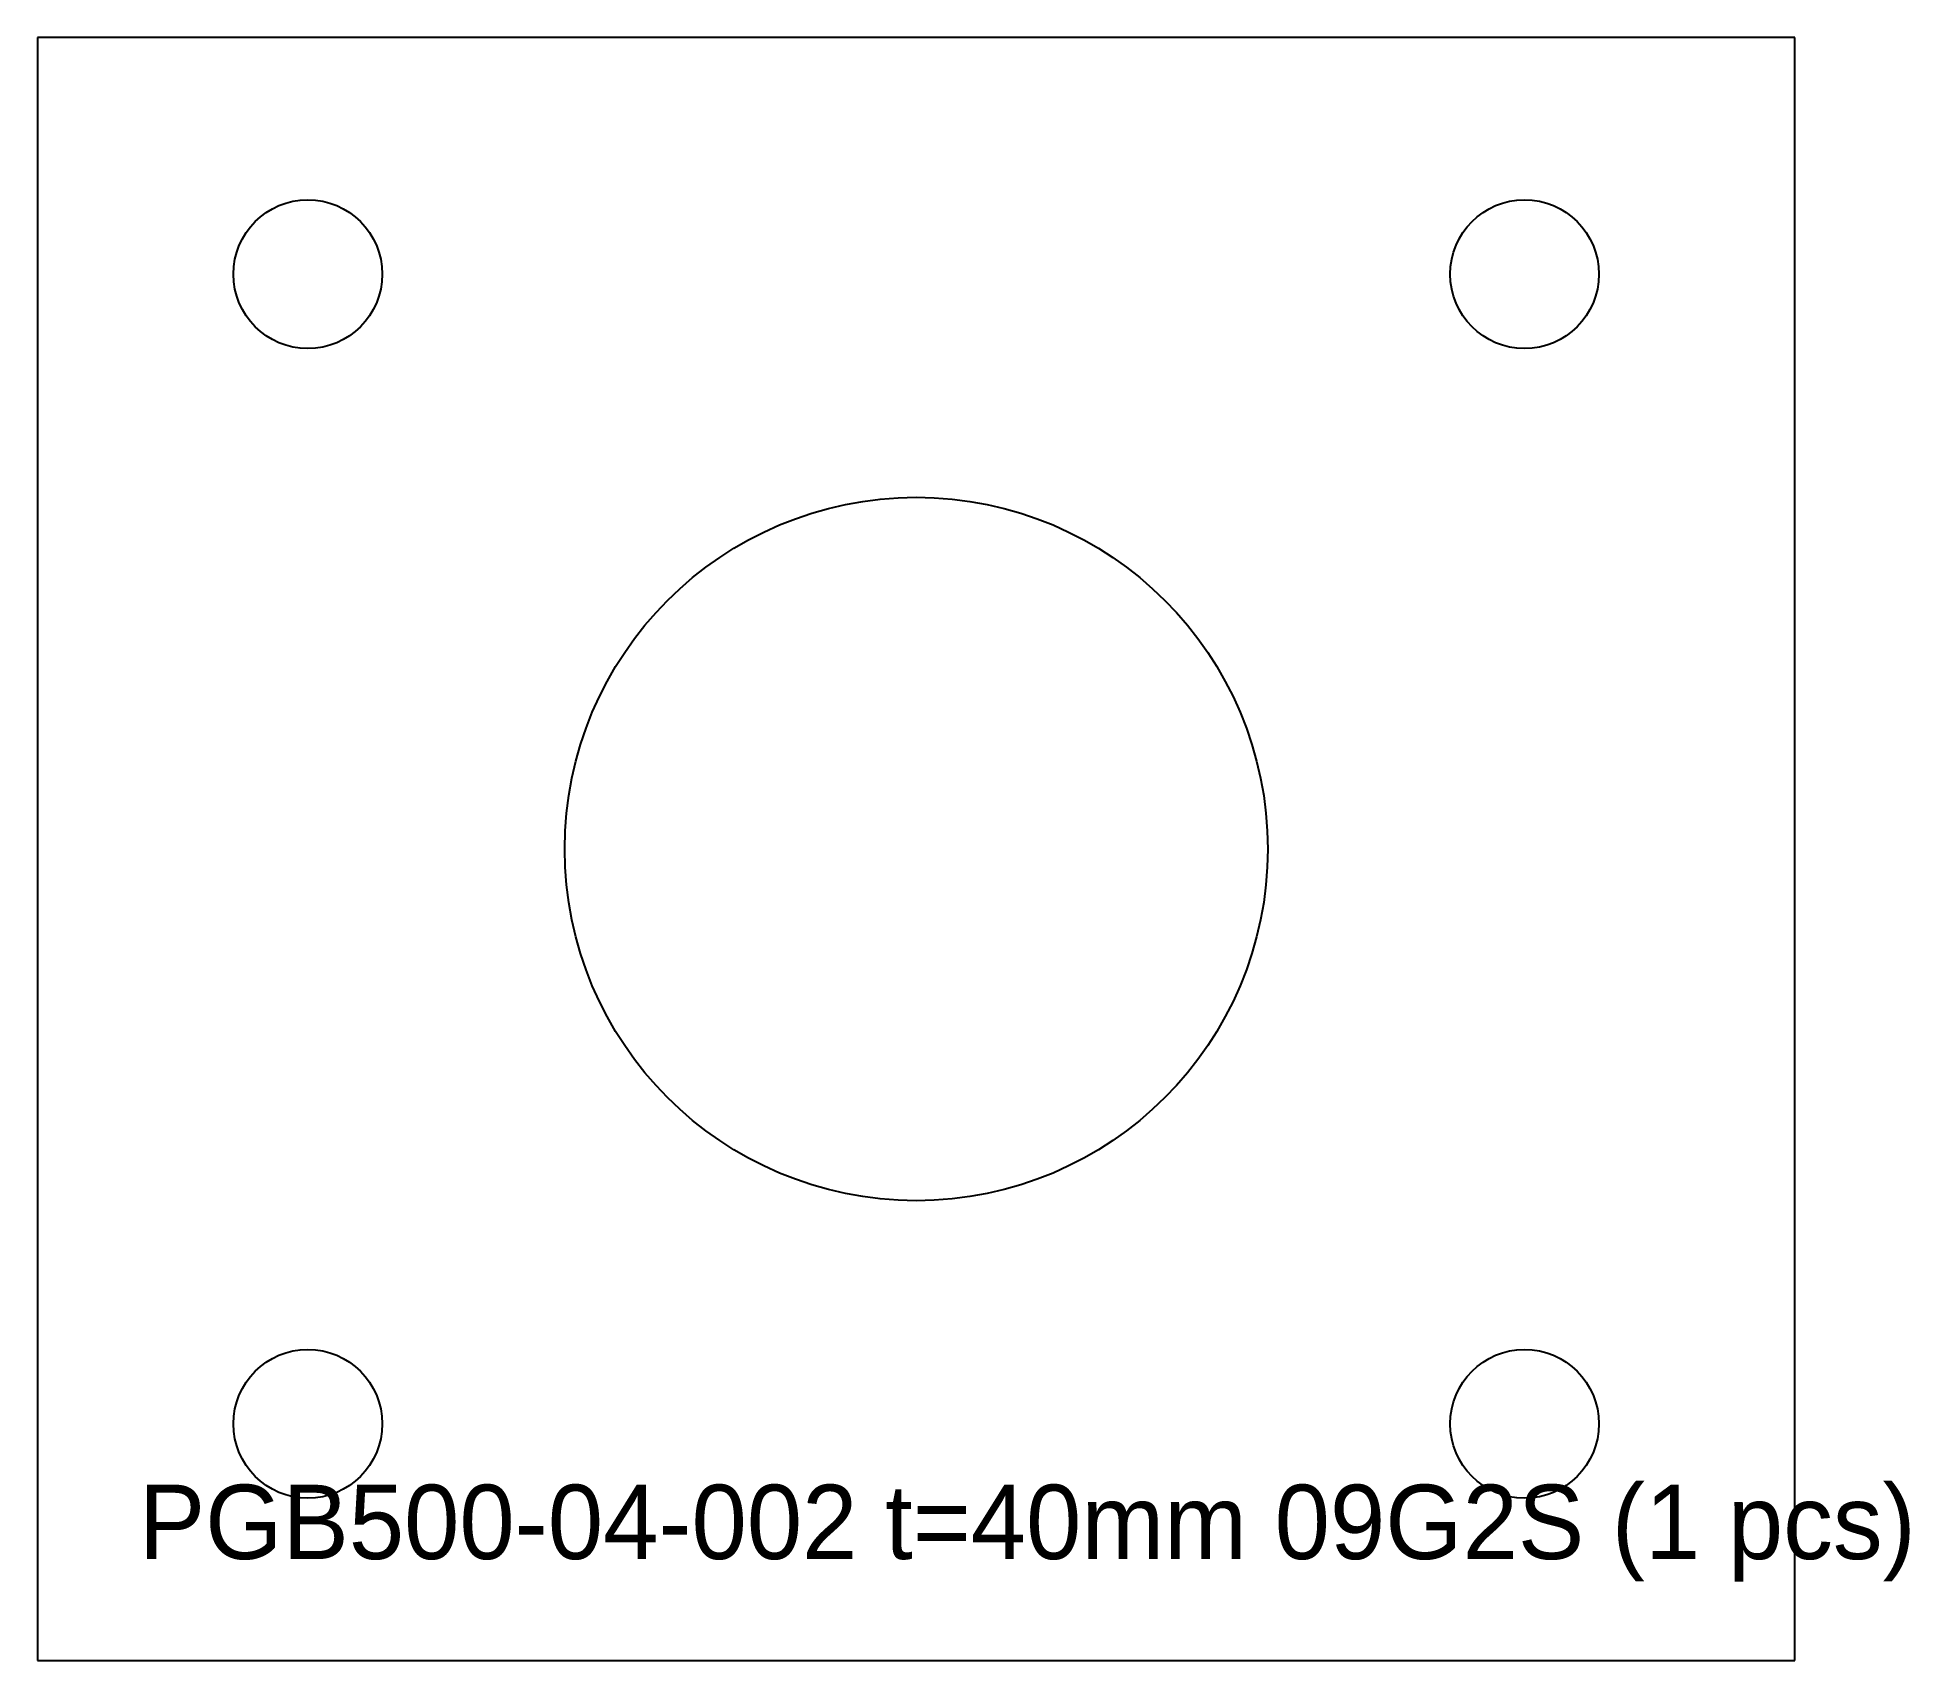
# Model space of a CAD drawing. Header units: millimetres. Extents: x -130 to 147, y -120 to 120.
import ezdxf

# ---------------------------------------------------------------- set-up
doc = ezdxf.new("R2010")
doc.units = ezdxf.units.MM

msp = doc.modelspace()

# ---------------------------------------------------------------- linework, layer by layer
at = {"layer": 'CUT_INNER'}
for centre, radius in [((-90, 85), 11), ((90, 85), 11), ((0, 0), 52), ((-90, -85), 11), ((90, -85), 11)]:
    msp.add_circle(centre, radius, dxfattribs=at)
at = {"layer": 'CUT_OUTER'}
for p, q in [((130, 120), (-130, 120)), ((-130, 120), (-130, -120)), ((130, -120), (130, 120)), ((-130, -120), (130, -120))]:
    msp.add_line(p, q, dxfattribs=at)

# ---------------------------------------------------------------- texts
at = {"layer": 'MARKING'}
msp.add_text('PGB500-04-002 t=40mm 09G2S (1 pcs)', height=11, dxfattribs=at).set_placement((-115, -105))

doc.saveas('drawing.dxf')
